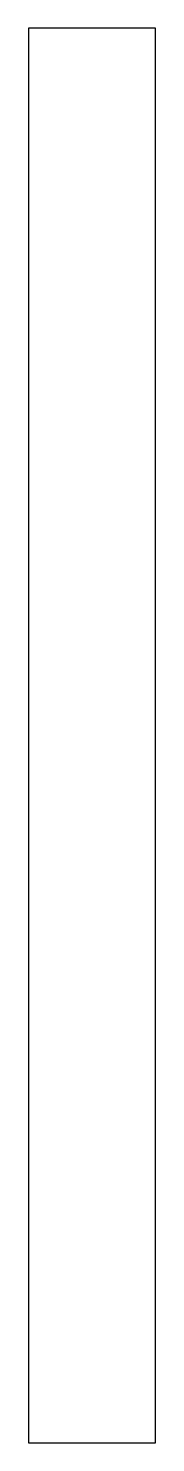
# Model space of a CAD drawing. Header units: inches. Extents: x 0 to 35, y 0 to 390.
import ezdxf

# ---------------------------------------------------------------- set-up
doc = ezdxf.new("R2010")
doc.units = ezdxf.units.IN
doc.header["$MEASUREMENT"] = 0

msp = doc.modelspace()

# ---------------------------------------------------------------- linework, layer by layer
at = {"color": 0}
msp.add_lwpolyline([(35, 0), (35, 390), (0, 390), (0, 0)], close=True, dxfattribs=at)

doc.saveas('drawing.dxf')
